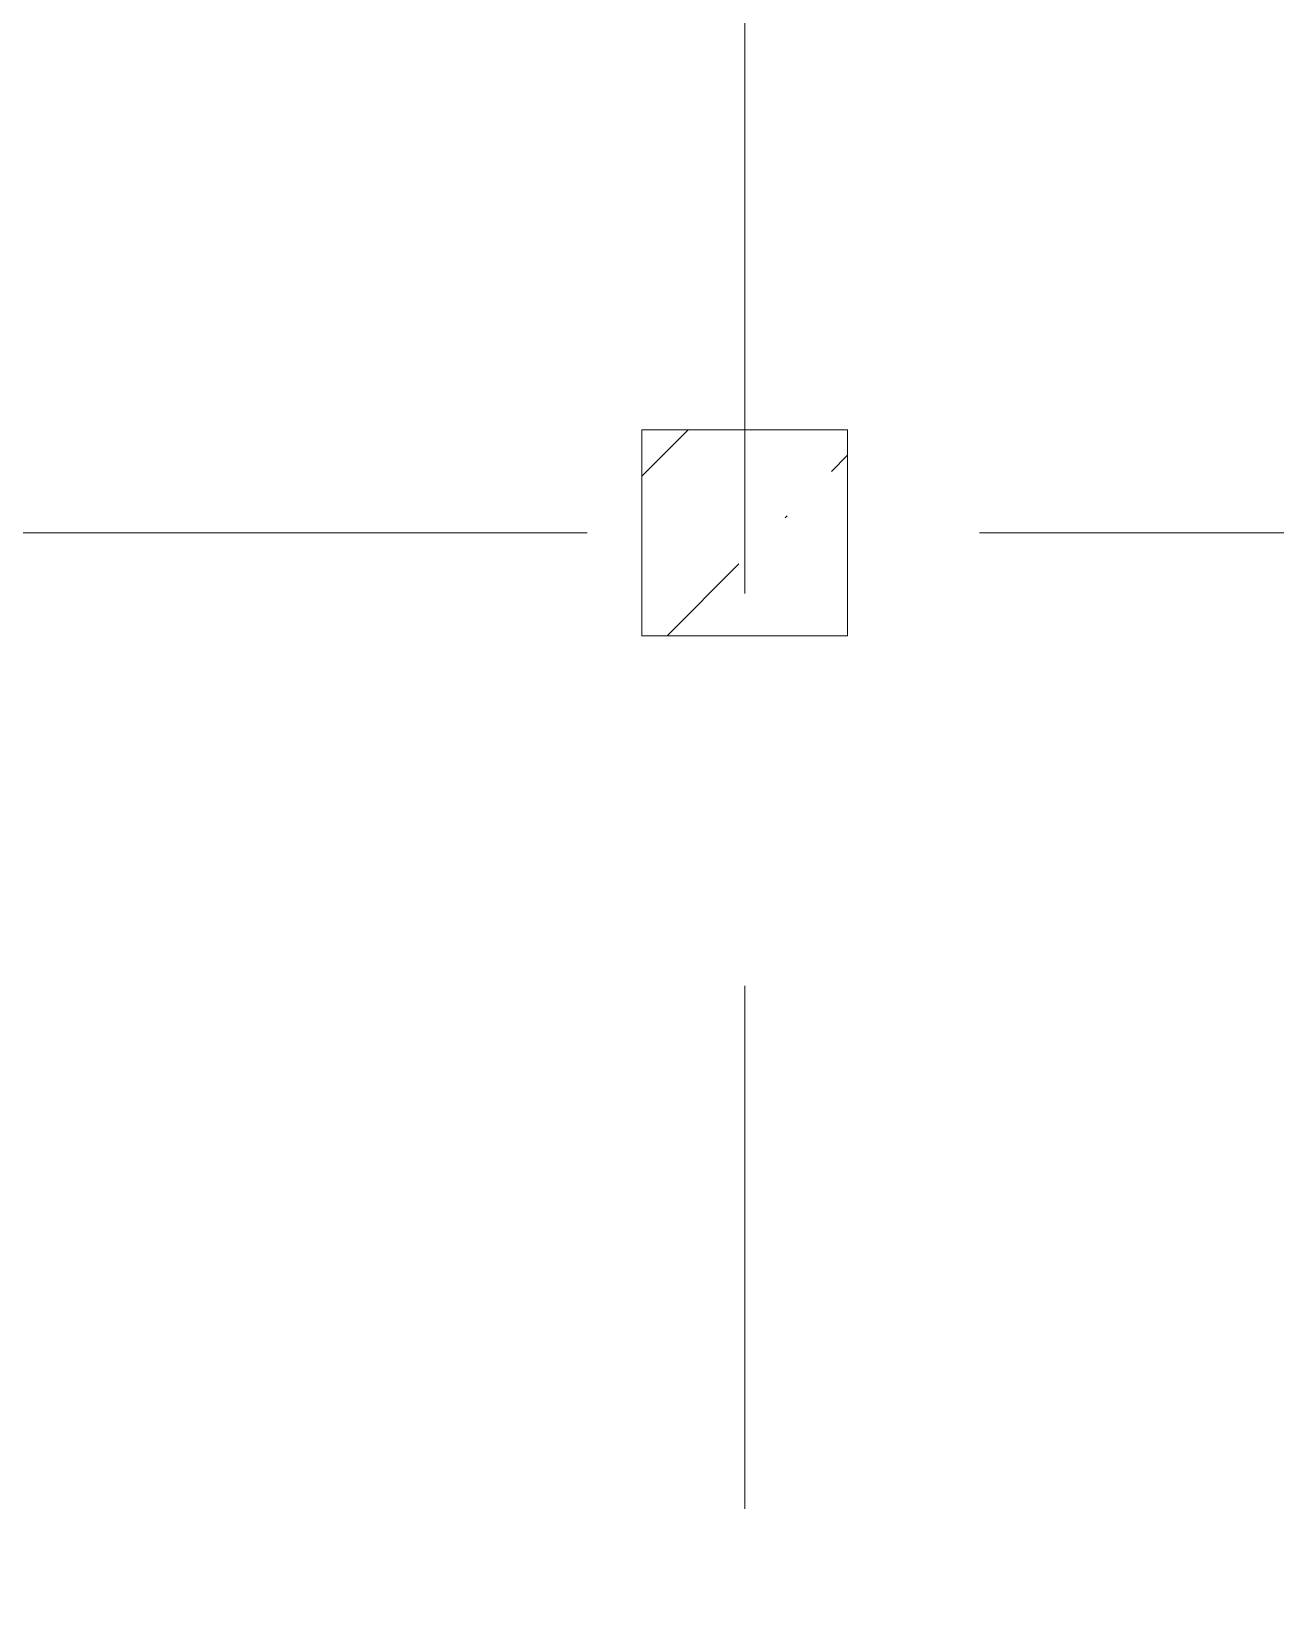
# Model space of a CAD drawing. Header units: millimetres. Extents: x 48966 to 155647, y -43515 to 26217.
# Drawn here: x 121199 to 124221, y -26883 to -23065 of the extents above; entities that cross this region are included whole.
import ezdxf

# ---------------------------------------------------------------- set-up
doc = ezdxf.new("R2010")
doc.units = ezdxf.units.MM
doc.linetypes.add('Осевые', pattern=[6350, 1270, -952.5, 3175, -952.5])
for name, color, linetype, lineweight in [('Обобщенные модели', 7, 'Continuous', 9), ('Обобщенные модели-1', 7, 'Continuous', 18), ('Оси-2', 7, 'Осевые', 9), ('Перекрытия', 7, 'Continuous', 9)]:
    doc.layers.add(name, color=color, linetype=linetype, lineweight=lineweight)

# ---------------------------------------------------------------- blocks, each defined once
blk = doc.blocks.new('Обобщенные модели 2 - Обобщенные модели 2-1035725-План 5-го этажа на отм_ _12_600')
at = {"layer": 'Обобщенные модели'}
h = blk.add_hatch(dxfattribs=at)
h.set_pattern_fill('FP_1', color=256, style=0, pattern_type=2)
h.set_pattern_definition([(45, (0, 0), (168.3798, 617.3926), [793.75, -158.75, 6.706, -152.044])])
h.paths.add_polyline_path([(123181.6, -24532.9), (123181.6, -24032.9), (122681.6, -24032.9), (122681.6, -24532.9)], flags=0)
at = {"layer": 'Обобщенные модели-1'}
for p, q in [((123181.6, -24032.9), (122681.6, -24032.9)), ((122681.6, -24032.9), (122681.6, -24532.9)), ((123181.6, -24532.9), (123181.6, -24032.9)), ((122681.6, -24532.9), (123181.6, -24532.9))]:
    blk.add_line(p, q, dxfattribs=at)

msp = doc.modelspace()

# ---------------------------------------------------------------- linework, layer by layer
at = {"layer": 'Оси-2'}
for p, q in [((122931.6, 25417.1), (122931.6, -41737.8)), ((150171.6, -24282.9), (50565.6, -24282.9))]:
    msp.add_line(p, q, dxfattribs=at)
at = {"layer": 'Перекрытия'}
for p, q in [((122681.6, -24532.9), (122681.6, -24032.9)), ((122681.6, -24032.9), (123181.6, -24032.9)), ((123181.6, -24032.9), (123181.6, -24532.9)), ((123181.6, -24532.9), (122681.6, -24532.9))]:
    msp.add_line(p, q, dxfattribs=at)

# ---------------------------------------------------------------- block references
at = {"layer": 'Обобщенные модели'}
msp.add_blockref('Обобщенные модели 2 - Обобщенные модели 2-1035725-План 5-го этажа на отм_ _12_600', (0, 0), dxfattribs=at)

doc.saveas('drawing.dxf')
